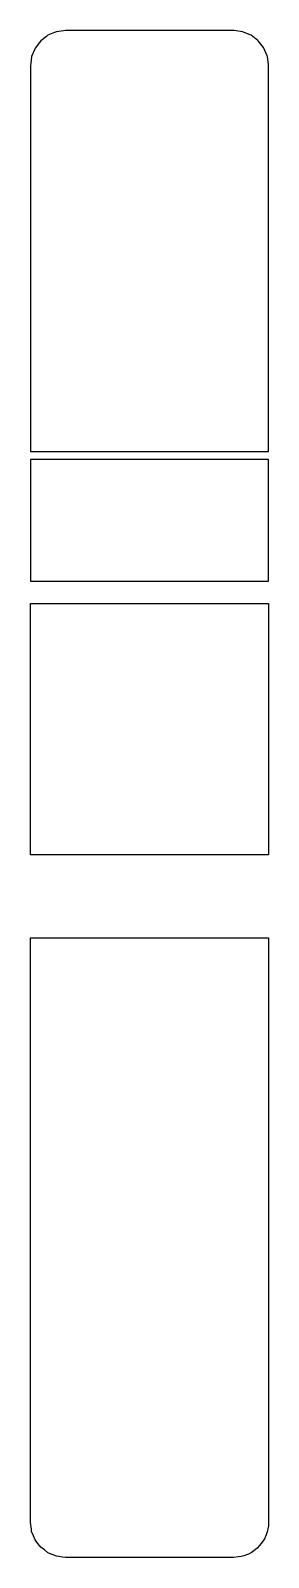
# Model space of a CAD drawing. Header units: metres. Extents: x 2.4 to 16, y -16 to 71.
import ezdxf

# ---------------------------------------------------------------- set-up
doc = ezdxf.new("R2010")
doc.units = ezdxf.units.M

msp = doc.modelspace()

# ---------------------------------------------------------------- linework, layer by layer
for p, q in [((3.307, 70.661), (2.986, 70.414)), ((3.4, 70.732), (3.307, 70.661)), ((3.774, 70.887), (3.4, 70.732)), ((3.882, 70.932), (3.774, 70.887)), ((4.284, 70.985), (3.882, 70.932)), ((4.4, 71), (4.284, 70.985)), ((12.037, 71), (4.4, 71)), ((13.112, 71), (12.037, 71)), ((14, 71), (13.112, 71)), ((14.044, 70.994), (14, 71)), ((14.518, 70.932), (14.044, 70.994)), ((14.959, 70.749), (14.518, 70.932)), ((15, 70.732), (14.959, 70.749)), ((15.379, 70.441), (15, 70.732)), ((2.623, 69.892), (2.468, 69.518)), ((2.668, 70), (2.623, 69.892)), ((2.915, 70.321), (2.668, 70)), ((2.986, 70.414), (2.915, 70.321)), ((15.414, 70.414), (15.379, 70.441)), ((15.705, 70.035), (15.414, 70.414)), ((15.732, 70), (15.705, 70.035)), ((15.915, 69.558), (15.732, 70)), ((2.415, 69.116), (2.4, 69)), ((2.4, 69), (2.4, 67.897)), ((2.468, 69.518), (2.415, 69.116)), ((15.932, 69.518), (15.915, 69.558)), ((15.994, 69.044), (15.932, 69.518)), ((16, 69), (15.994, 69.044)), ((16, 68.556), (16, 69)), ((2.4, 67.897), (2.4, 67.803)), ((16, 68.481), (16, 68.556)), ((16, 68.402), (16, 68.481)), ((16, 68.325), (16, 68.402)), ((16, 65.298), (16, 68.325)), ((2.4, 67.803), (2.4, 67.698)), ((2.4, 67.698), (2.4, 67.59)), ((2.4, 67.59), (2.4, 61.34)), ((16, 50.295), (16, 65.298)), ((2.4, 61.34), (2.4, 51.525)), ((2.4, 51.525), (2.4, 50.295)), ((2.4, 50.295), (2.4, 47.017)), ((16, 47.017), (16, 50.295)), ((2.4, 47.017), (3.13, 47.017)), ((3.13, 47.017), (16, 47.017)), ((16, 47.017), (16, 47.017)), ((15.27, 46.552), (2.4, 46.552)), ((2.4, 46.552), (2.4, 42.91)), ((16, 46.552), (15.27, 46.552)), ((16, 44.692), (16, 46.552)), ((16, 39.624), (16, 44.692)), ((2.4, 42.91), (2.4, 39.624)), ((2.4, 39.624), (14.01, 39.624)), ((14.01, 39.624), (16, 39.624)), ((16, 39.624), (16, 39.624)), ((2.4, 34.324), (2.4, 38.357)), ((2.4, 38.357), (4.39, 38.357)), ((4.39, 38.357), (16, 38.357)), ((16, 38.357), (16, 30.964)), ((16, 38.357), (16, 38.357)), ((2.4, 30.964), (2.4, 34.324)), ((2.4, 29.764), (2.4, 30.964)), ((16, 30.964), (16, 27.965)), ((2.4, 27.965), (2.4, 29.764)), ((2.4, 25.782), (2.4, 27.965)), ((16, 27.965), (16, 24.035)), ((2.4, 24.035), (2.4, 25.782)), ((8.57, 24.035), (2.4, 24.035)), ((16, 24.035), (8.57, 24.035)), ((2.4, 17.161), (2.4, 19.304)), ((2.4, 19.304), (9.83, 19.304)), ((9.83, 19.304), (16, 19.304)), ((16, 19.304), (16, 15.375)), ((2.4, 15.375), (2.4, 17.161)), ((2.4, 12.79), (2.4, 15.375)), ((16, 15.375), (16, 12.79)), ((2.4, 11.497), (2.4, 12.79)), ((16, 12.79), (16, 10.526)), ((2.4, 8.57), (2.4, 11.497)), ((16, 10.526), (16, 7.394)), ((2.4, 6.65), (2.4, 8.57)), ((16, 7.394), (16, -3.229)), ((2.4, 6.552), (2.4, 6.65)), ((2.4, 1.65), (2.4, 6.552)), ((2.4, 1.355), (2.4, 1.65)), ((2.4, 1.082), (2.4, 1.355)), ((2.4, 0.857), (2.4, 1.082)), ((2.4, -7.359), (2.4, 0.857)), ((16, -3.229), (16, -9.595)), ((2.4, -7.746), (2.4, -7.359)), ((2.4, -7.959), (2.4, -7.746)), ((2.4, -13.978), (2.4, -7.959)), ((16, -9.595), (16, -9.959)), ((16, -9.959), (16, -10.358)), ((16, -10.358), (16, -10.758)), ((16, -10.758), (16, -10.87)), ((16, -10.87), (16, -10.977)), ((16, -10.977), (16, -11.355)), ((16, -11.355), (16, -11.459)), ((16, -11.459), (16, -11.794)), ((16, -11.794), (16, -12.069)), ((16, -12.069), (16, -14)), ((2.4, -14), (2.4, -13.978)), ((2.451, -14.388), (2.4, -14)), ((2.468, -14.518), (2.451, -14.388)), ((2.568, -14.759), (2.468, -14.518)), ((2.668, -15), (2.568, -14.759)), ((15.857, -14.717), (15.764, -14.941)), ((15.939, -14.489), (15.857, -14.717)), ((15.962, -14.362), (15.939, -14.489)), ((15.989, -14.189), (15.962, -14.362)), ((15.962, -14.362), (15.962, -14.362)), ((16, -14), (15.989, -14.189)), ((2.827, -15.207), (2.668, -15)), ((2.986, -15.414), (2.827, -15.207)), ((3.193, -15.573), (2.986, -15.414)), ((3.401, -15.733), (3.193, -15.573)), ((15.152, -15.624), (15.001, -15.731)), ((15.358, -15.466), (15.152, -15.624)), ((15.493, -15.326), (15.358, -15.466)), ((15.645, -15.127), (15.493, -15.326)), ((15.764, -14.941), (15.645, -15.127)), ((3.642, -15.832), (3.401, -15.733)), ((3.882, -15.932), (3.642, -15.832)), ((4.012, -15.949), (3.882, -15.932)), ((4.223, -15.985), (4.012, -15.949)), ((4.4, -16), (4.223, -15.985)), ((11.31, -16), (4.4, -16)), ((14, -16), (11.31, -16)), ((14.29, -15.962), (14, -16)), ((14.434, -15.95), (14.29, -15.962)), ((14.59, -15.909), (14.434, -15.95)), ((14.847, -15.803), (14.59, -15.909)), ((15.001, -15.731), (14.847, -15.803))]:
    msp.add_line(p, q)

doc.saveas('drawing.dxf')
